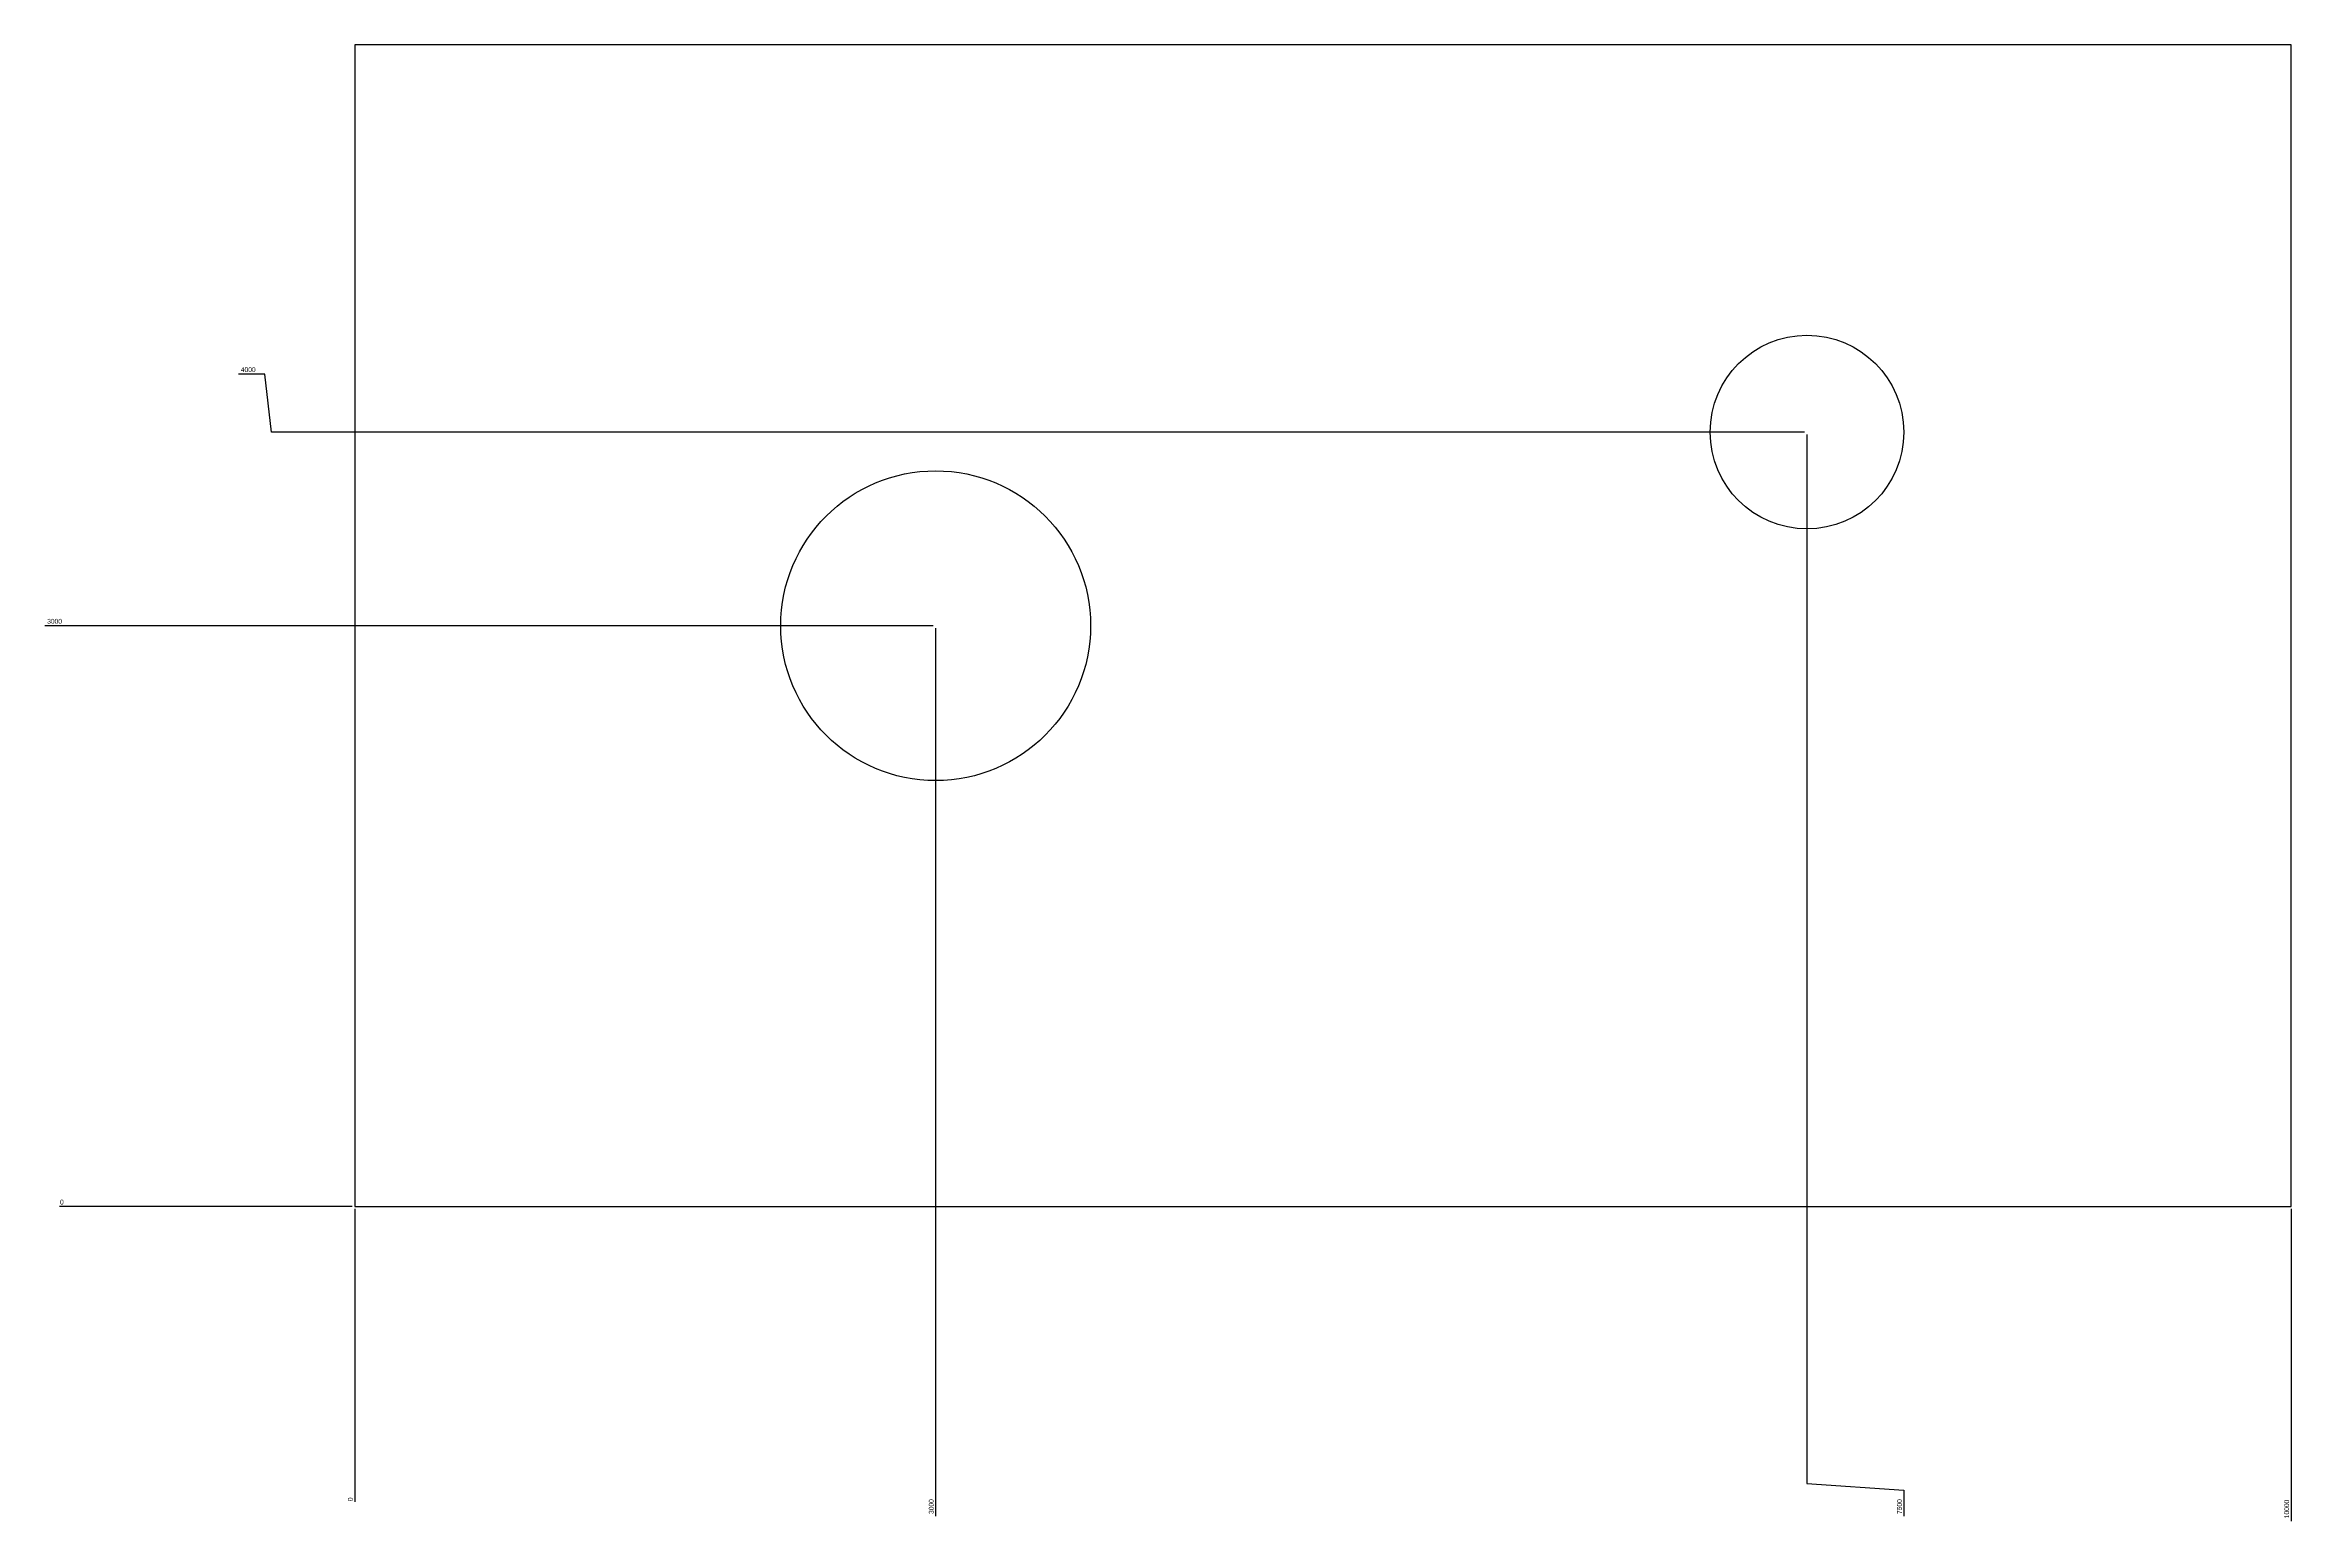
# Model space of a CAD drawing. Header units: metres. Extents: x 34 to 150, y 4 to 80.
import ezdxf

# ---------------------------------------------------------------- set-up
doc = ezdxf.new("R2010")
doc.units = ezdxf.units.M
doc.styles.add('OpenSansCondensed-Light', font='OpenSansCondensed-Light.ttf')
doc.dimstyles.new('EZDXF', dxfattribs={"dimtxt": 0.25, "dimasz": 0.175, "dimexe": 0.375, "dimexo": 0.125, "dimgap": 0.1, "dimtad": 1, "dimlfac": 100, "dimzin": 12, "dimdsep": 46, "dimtxsty": 'OpenSansCondensed-Light', "dimblk": 'ARCHTICK', "dimcen": 2.5, "dimazin": 3, "dimtfac": 0.5, "dimtmove": 2, "dimatfit": 3})

# ---------------------------------------------------------------- blocks, each defined once
blk = doc.blocks.new('_ARCHTICK')
at = {"color": 0, "linetype": 'BYBLOCK', "const_width": 0.15}
blk.add_lwpolyline([(-0.5, -0.5), (0.5, 0.5)], dxfattribs=at)

msp = doc.modelspace()

# ---------------------------------------------------------------- linework, layer by layer
msp.add_lwpolyline([(50, 20), (150, 20), (150, 80), (50, 80)], close=True)
for centre, radius in [((125, 60), 5), ((80, 50), 8)]:
    msp.add_circle(centre, radius)

# ---------------------------------------------------------------- dimensions: what is measured, and where the dimension line sits
for feature_location, offset, dtype in [((125, 60), (-80, 3), 0), ((125, 60), (5, -55), 1), ((80, 50), (-45, 0), 0), ((80, 50), (0, -45), 1), ((50, 20), (-15, 0), 0), ((50, 20), (0, -15), 1), ((150, 20), (0, -15), 1)]:
    msp.add_ordinate_dim(feature_location=feature_location, offset=offset, dtype=dtype, origin=(50, 20), dimstyle='EZDXF').render()

doc.saveas('drawing.dxf')
